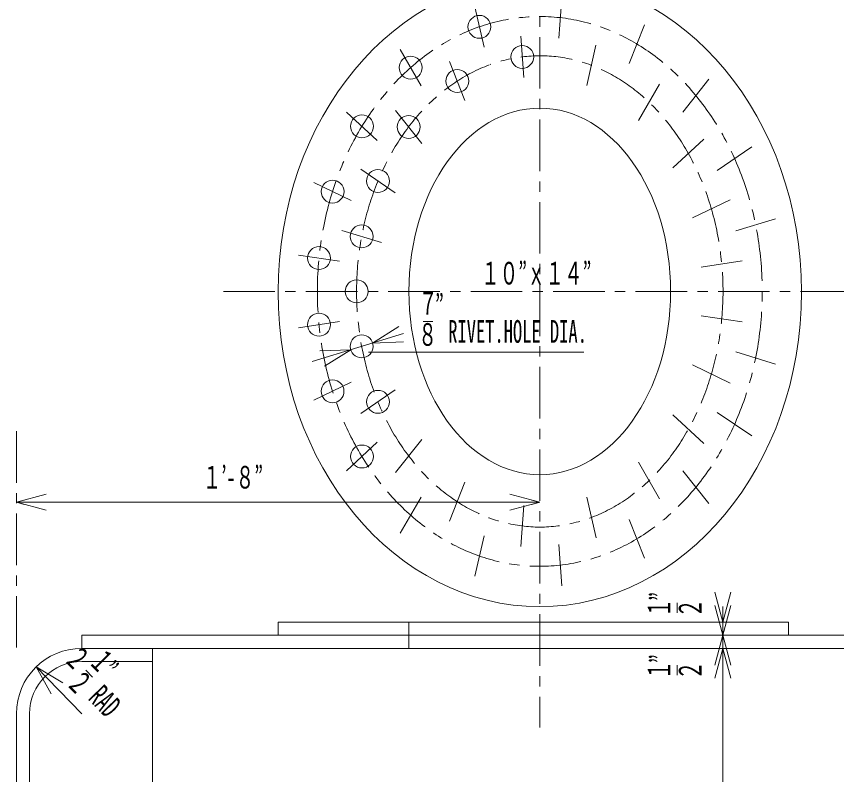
# Model space of a CAD drawing. Units: millimetres, scale not verified. Extents: x -4102 to 4102, y -2901 to 2901.
# Drawn here: x -623 to 173, y 231 to 967 of the extents above; entities that cross this region are included whole.
import ezdxf
from ezdxf.enums import TextEntityAlignment as Align

# ---------------------------------------------------------------- set-up
doc = ezdxf.new("R2010")
doc.units = ezdxf.units.MM
doc.header["$LTSCALE"] = 10
doc.linetypes.add('CHAIN1', pattern=[8, 5, -1, 1, -1])
for name, color, linetype, lineweight in [('0-0_0', 3, 'Continuous', 18), ('0-1_芯', 4, 'CHAIN1', 18), ('0-2_寸法', 2, 'Continuous', 18)]:
    doc.layers.add(name, color=color, linetype=linetype, lineweight=lineweight)
doc.styles.add('ＭＳ ゴシック', font='')
doc.styles.get('ＭＳ ゴシック').set_extended_font_data('MS Gothic')

msp = doc.modelspace()

# ---------------------------------------------------------------- linework, layer by layer
at = {"layer": '0-0_0', "color": 2}
for p, q in [((-227.98, 670.95), (-218.5, 670.95)), ((18.67, 388.48), (18.67, 397.96)), ((18.67, 328.03), (18.67, 337.51)), ((-555.56, 332.71), (-548.85, 326.01))]:
    msp.add_line(p, q, dxfattribs=at)
at = {"layer": '0-0_0'}
for p, q in [((-368.81, 379.29), (126.49, 379.29)), ((-368.81, 366.59), (-368.81, 379.29)), ((-241.81, 353.89), (-241.81, 379.29)), ((126.49, 366.59), (126.49, 379.29)), ((-559.31, 353.89), (-559.31, 366.59)), ((-559.31, 366.59), (443.99, 366.59)), ((-559.31, 353.89), (443.99, 353.89)), ((-490.73, -127.03), (-490.73, 353.89)), ((-559.31, 341.19), (-490.73, 341.19)), ((-622.81, 290.39), (-622.81, -954.21)), ((-610.11, 290.39), (-610.11, -961.11))]:
    msp.add_line(p, q, dxfattribs=at)
for centre in [(-173.4, 956.9), (-131.87, 927.75), (-240.17, 917.34), (-194.91, 904.29), (-287.43, 860.39), (-242.09, 859.82), (-271.89, 807.31), (-315.95, 797.09), (-287.7, 753.55), (-329.11, 732.53), (-292.6, 700.21), (-329.11, 667.93), (-287.7, 646.88), (-315.96, 603.36), (-271.88, 593.12), (-287.43, 540.07)]:
    msp.add_circle(centre, 11.11, dxfattribs=at)
for radius in [63.5, 50.8]:
    msp.add_arc((-559.31, 290.39), radius, 90, 180, dxfattribs=at)
for centre, major_axis, ratio in [((-114.81, 699.68), (0, 305.32), 0.831928), ((-114.81, 700.21), (0, 177.8), 0.714286)]:
    msp.add_ellipse(centre, major_axis=major_axis, ratio=ratio, dxfattribs=at)
at = {"layer": '0-1_芯'}
for p, q in [((-114.81, 1106.94), (-114.81, 277.19)), ((-93.41, 985.72), (-96.41, 945.81)), ((-177.86, 976.48), (-168.92, 937.31)), ((-13.26, 958.98), (-28.02, 921.37)), ((-133.37, 947.71), (-130.37, 907.79)), ((-250.3, 934.9), (-230, 899.74)), ((-60.28, 939.17), (-69.24, 899.92)), ((-202.31, 923.16), (-187.48, 885.37)), ((1.34, 901.42), (-19.09, 866.03)), ((49.35, 906.08), (23.99, 874.28)), ((-254.83, 875.79), (-229.29, 843.77)), ((-302.3, 874.19), (-272.51, 846.55)), ((44.31, 847.87), (14.33, 820.06)), ((90.91, 840.48), (57.44, 817.66)), ((-288.67, 818.75), (-255.05, 795.83)), ((-334.11, 805.83), (-297.77, 788.33)), ((69.88, 789.17), (33.44, 771.62)), ((113.82, 770.74), (75.44, 758.91)), ((-306.9, 759.47), (-268.48, 747.61)), ((-348.9, 735.51), (-309.31, 729.54)), ((81.57, 729.83), (41.96, 723.85)), ((-421.83, 700.21), (233.9, 700.21)), ((-348.9, 664.95), (-309.31, 670.91)), ((81.57, 670.63), (41.96, 676.59)), ((113.82, 629.68), (75.44, 641.52)), ((69.88, 611.28), (33.44, 628.83)), ((-334.11, 594.62), (-297.78, 612.12)), ((-288.67, 581.67), (-255.05, 604.6)), ((90.9, 559.95), (57.44, 582.76)), ((44.31, 552.58), (14.34, 580.39)), ((-622.81, 564.62), (-622.81, 353.89)), ((-302.31, 526.26), (-272.52, 553.9)), ((-254.82, 524.63), (-229.29, 556.66)), ((1.36, 499.03), (-19.08, 534.41)), ((49.34, 494.35), (23.98, 526.15)), ((-202.3, 477.27), (-187.47, 515.06)), ((-250.31, 465.55), (-230.01, 500.71)), ((-60.26, 461.27), (-69.23, 500.53)), ((-133.35, 452.72), (-130.36, 492.64)), ((-13.27, 441.46), (-28.03, 479.07)), ((-177.88, 423.97), (-168.94, 463.14)), ((-93.43, 414.71), (-96.42, 454.62))]:
    msp.add_line(p, q, dxfattribs=at)
msp.add_ellipse((-114.81, 700.22), major_axis=(0, 266.69), ratio=0.809497, dxfattribs=at)
msp.add_ellipse((-114.81, 700.22), major_axis=(0, 228.59), ratio=0.777769, start_param=0.279889, end_param=6.557534, dxfattribs=at)
at = {"layer": '0-2_寸法'}
for p, q in [((-277.08, 650.16), (-251.67, 666.12)), ((-335.59, 632.1), (-247.16, 659.38)), ((-277.08, 650.16), (-247.1, 651.28)), ((-298.31, 643.6), (-328.29, 642.48)), ((-298.31, 643.6), (-323.72, 627.64)), ((-281.23, 641.13), (-71.91, 641.13)), ((-622.81, 495.62), (-593.84, 503.38)), ((-114.81, 495.62), (-143.79, 503.38)), ((-114.81, 495.62), (-622.81, 495.62)), ((-622.81, 495.62), (-593.84, 487.86)), ((-114.81, 495.62), (-143.79, 487.86)), ((62.97, 379.29), (55.21, 408.27)), ((62.97, 379.29), (70.74, 408.27)), ((62.97, 366.59), (55.21, 395.57)), ((62.97, 366.59), (70.74, 395.57)), ((62.97, 379.29), (62.97, 394.53)), ((62.97, 379.29), (62.97, 366.59)), ((62.97, 366.59), (55.21, 337.61)), ((62.97, 366.59), (70.74, 337.61)), ((62.97, 366.59), (62.97, 358.92)), ((62.97, 358.97), (62.97, 353.89)), ((62.97, 353.89), (55.21, 324.91)), ((62.97, 353.89), (70.74, 324.91)), ((62.97, -1017.71), (62.97, 353.89)), ((-603.49, 336), (-588.91, 309.78))]:
    msp.add_line(p, q, dxfattribs=at)
for points in [[(-615.19, 493.58), (-622.81, 495.62), (-615.19, 497.66)], [(-122.43, 497.66), (-114.81, 495.62), (-122.43, 493.58)], [(-559.31, 290.39), (-603.49, 336), (-577.75, 320.59)]]:
    msp.add_lwpolyline(points, dxfattribs=at)

# ---------------------------------------------------------------- texts
at = {"layer": '0-0_0', "color": 2, "style": 'ＭＳ ゴシック', "width": 0.6}
for s, p in [('７', (-232.26, 671.02)), ('”', (-216.52, 668.92)), ('８', (-232.66, 640.83)), ('RIVET.HOLE DIA.', (-203.7, 643.81))]:
    msp.add_text(s, height=21.99, dxfattribs=at).set_placement(p, align=Align.BOTTOM_LEFT)
for s, rotation, p in [('”', 90, (20.7, 399.93)), ('１', 90, (18.6, 384.2)), ('２', 90, (48.79, 383.8)), ('２', 315, (-582.36, 338.25)), ('１', 315, (-558.53, 335.78)), ('”', 315, (-548.89, 323.18)), ('”', 90, (20.7, 339.49)), ('１', 90, (18.6, 323.76)), ('２', 90, (48.79, 323.35)), ('２', 315, (-580.16, 314.72))]:
    msp.add_text(s, height=21.99, rotation=rotation, dxfattribs=at).set_placement(p, align=Align.BOTTOM_LEFT)
at = {"layer": '0-2_寸法', "style": 'ＭＳ ゴシック', "width": 0.6}
for s, p in [('１０”ｘ１４”', (-171.75, 700.3)), ('１’-８”', (-441.91, 502.34))]:
    msp.add_text(s, height=21.99, dxfattribs=at).set_placement(p, align=Align.BOTTOM_LEFT)
msp.add_text('RAD', height=21.99, rotation=314.081, dxfattribs=at).set_placement((-558.76, 300.22), align=Align.BOTTOM_LEFT)

doc.saveas('drawing.dxf')
